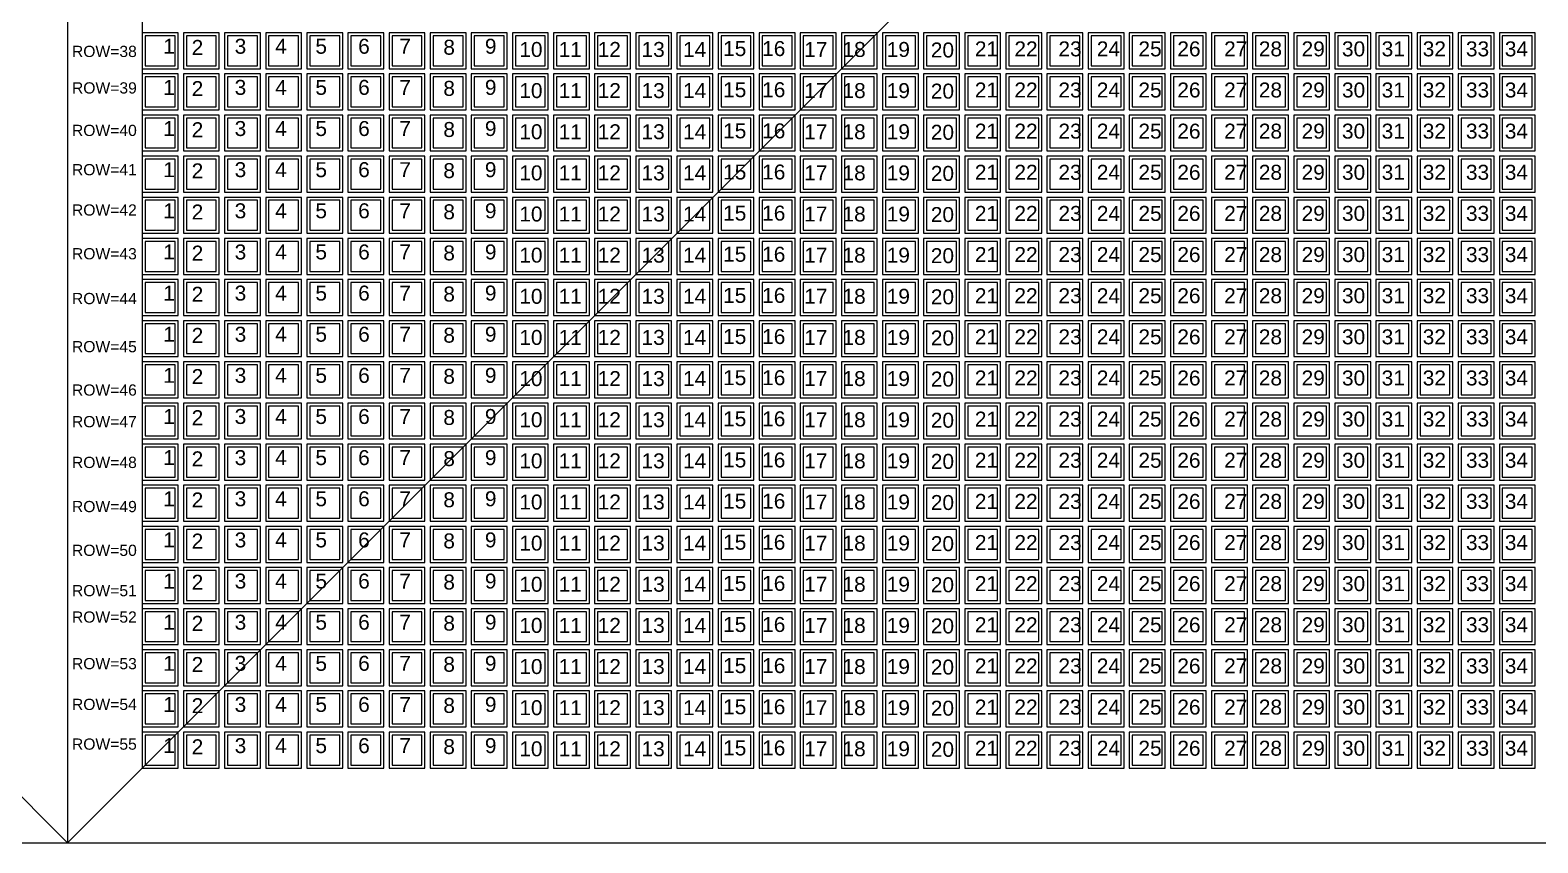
# Model space of a CAD drawing. Header units: inches. Extents: x 0 to 907042749, y -2200 to 1199479692.
# Drawn here: x 907002575 to 907022740, y 1199391403 to 1199402268 of the extents above; entities that cross this region are included whole.
import ezdxf

# ---------------------------------------------------------------- set-up
doc = ezdxf.new("R2010")
doc.units = ezdxf.units.IN
doc.header["$MEASUREMENT"] = 0
doc.styles.get("Standard").update_dxf_attribs({"font": 'arial.ttf'})

# ---------------------------------------------------------------- blocks, each defined once
blk = doc.blocks.new('Formwork')
blk.add_lwpolyline([(240, 240), (-240, 240), (-240, -240), (240, -240)], close=True)
blk.add_lwpolyline([(200, 200), (-200, 200), (-200, -200), (200, -200), (200, 200)])
blk = doc.blocks.new('*U66')
at = {"layer": 'Defpoints'}
blk.add_blockref('Formwork', (0, 0), dxfattribs=at)
blk = doc.blocks.new('*U65')
at = {"color": 0, "linetype": 'ByBlock', "lineweight": -2, "transparency": 16777216}
for p in [(0, 9350), (550, 9350), (1100, 9350), (1650, 9350), (2200, 9350), (2750, 9350), (3300, 9350), (3850, 9350), (4400, 9350), (4950, 9350), (5500, 9350), (6050, 9350), (6600, 9350), (7150, 9350), (7700, 9350), (8250, 9350), (8800, 9350), (9350, 9350), (9900, 9350), (10450, 9350), (11000, 9350), (11550, 9350), (12100, 9350), (12650, 9350), (13200, 9350), (13750, 9350), (14300, 9350), (14850, 9350), (15400, 9350), (15950, 9350), (16500, 9350), (17050, 9350), (17600, 9350), (18150, 9350), (0, 8800), (550, 8800), (1100, 8800), (1650, 8800), (2200, 8800), (2750, 8800), (3300, 8800), (3850, 8800), (4400, 8800), (4950, 8800), (5500, 8800), (6050, 8800), (6600, 8800), (7150, 8800), (7700, 8800), (8250, 8800), (8800, 8800), (9350, 8800), (9900, 8800), (10450, 8800), (11000, 8800), (11550, 8800), (12100, 8800), (12650, 8800), (13200, 8800), (13750, 8800), (14300, 8800), (14850, 8800), (15400, 8800), (15950, 8800), (16500, 8800), (17050, 8800), (17600, 8800), (18150, 8800), (0, 8250), (550, 8250), (1100, 8250), (1650, 8250), (2200, 8250), (2750, 8250), (3300, 8250), (3850, 8250), (4400, 8250), (4950, 8250), (5500, 8250), (6050, 8250), (6600, 8250), (7150, 8250), (7700, 8250), (8250, 8250), (8800, 8250), (9350, 8250), (9900, 8250), (10450, 8250), (11000, 8250), (11550, 8250), (12100, 8250), (12650, 8250), (13200, 8250), (13750, 8250), (14300, 8250), (14850, 8250), (15400, 8250), (15950, 8250), (16500, 8250), (17050, 8250), (17600, 8250), (18150, 8250), (0, 7700), (550, 7700), (1100, 7700), (1650, 7700), (2200, 7700), (2750, 7700), (3300, 7700), (3850, 7700), (4400, 7700), (4950, 7700), (5500, 7700), (6050, 7700), (6600, 7700), (7150, 7700), (7700, 7700), (8250, 7700), (8800, 7700), (9350, 7700), (9900, 7700), (10450, 7700), (11000, 7700), (11550, 7700), (12100, 7700), (12650, 7700), (13200, 7700), (13750, 7700), (14300, 7700), (14850, 7700), (15400, 7700), (15950, 7700), (16500, 7700), (17050, 7700), (17600, 7700), (18150, 7700), (0, 7150), (550, 7150), (1100, 7150), (1650, 7150), (2200, 7150), (2750, 7150), (3300, 7150), (3850, 7150), (4400, 7150), (4950, 7150), (5500, 7150), (6050, 7150), (6600, 7150), (7150, 7150), (7700, 7150), (8250, 7150), (8800, 7150), (9350, 7150), (9900, 7150), (10450, 7150), (11000, 7150), (11550, 7150), (12100, 7150), (12650, 7150), (13200, 7150), (13750, 7150), (14300, 7150), (14850, 7150), (15400, 7150), (15950, 7150), (16500, 7150), (17050, 7150), (17600, 7150), (18150, 7150), (0, 6600), (550, 6600), (1100, 6600), (1650, 6600), (2200, 6600), (2750, 6600), (3300, 6600), (3850, 6600), (4400, 6600), (4950, 6600), (5500, 6600), (6050, 6600), (6600, 6600), (7150, 6600), (7700, 6600), (8250, 6600), (8800, 6600), (9350, 6600), (9900, 6600), (10450, 6600), (11000, 6600), (11550, 6600), (12100, 6600), (12650, 6600), (13200, 6600), (13750, 6600), (14300, 6600), (14850, 6600), (15400, 6600), (15950, 6600), (16500, 6600), (17050, 6600), (17600, 6600), (18150, 6600), (0, 6050), (550, 6050), (1100, 6050), (1650, 6050), (2200, 6050), (2750, 6050), (3300, 6050), (3850, 6050), (4400, 6050), (4950, 6050), (5500, 6050), (6050, 6050), (6600, 6050), (7150, 6050), (7700, 6050), (8250, 6050), (8800, 6050), (9350, 6050), (9900, 6050), (10450, 6050), (11000, 6050), (11550, 6050), (12100, 6050), (12650, 6050), (13200, 6050), (13750, 6050), (14300, 6050), (14850, 6050), (15400, 6050), (15950, 6050), (16500, 6050), (17050, 6050), (17600, 6050), (18150, 6050), (0, 5500), (550, 5500), (1100, 5500), (1650, 5500), (2200, 5500), (2750, 5500), (3300, 5500), (3850, 5500), (4400, 5500), (4950, 5500), (5500, 5500), (6050, 5500), (6600, 5500), (7150, 5500), (7700, 5500), (8250, 5500), (8800, 5500), (9350, 5500), (9900, 5500), (10450, 5500), (11000, 5500), (11550, 5500), (12100, 5500), (12650, 5500), (13200, 5500), (13750, 5500), (14300, 5500), (14850, 5500), (15400, 5500), (15950, 5500), (16500, 5500), (17050, 5500), (17600, 5500), (18150, 5500), (0, 4950), (550, 4950), (1100, 4950), (1650, 4950), (2200, 4950), (2750, 4950), (3300, 4950), (3850, 4950), (4400, 4950), (4950, 4950), (5500, 4950), (6050, 4950), (6600, 4950), (7150, 4950), (7700, 4950), (8250, 4950), (8800, 4950), (9350, 4950), (9900, 4950), (10450, 4950), (11000, 4950), (11550, 4950), (12100, 4950), (12650, 4950), (13200, 4950), (13750, 4950), (14300, 4950), (14850, 4950), (15400, 4950), (15950, 4950), (16500, 4950), (17050, 4950), (17600, 4950), (18150, 4950), (0, 4400), (550, 4400), (1100, 4400), (1650, 4400), (2200, 4400), (2750, 4400), (3300, 4400), (3850, 4400), (4400, 4400), (4950, 4400), (5500, 4400), (6050, 4400), (6600, 4400), (7150, 4400), (7700, 4400), (8250, 4400), (8800, 4400), (9350, 4400), (9900, 4400), (10450, 4400), (11000, 4400), (11550, 4400), (12100, 4400), (12650, 4400), (13200, 4400), (13750, 4400), (14300, 4400), (14850, 4400), (15400, 4400), (15950, 4400), (16500, 4400), (17050, 4400), (17600, 4400), (18150, 4400), (0, 3850), (550, 3850), (1100, 3850), (1650, 3850), (2200, 3850), (2750, 3850), (3300, 3850), (3850, 3850), (4400, 3850), (4950, 3850), (5500, 3850), (6050, 3850), (6600, 3850), (7150, 3850), (7700, 3850), (8250, 3850), (8800, 3850), (9350, 3850), (9900, 3850), (10450, 3850), (11000, 3850), (11550, 3850), (12100, 3850), (12650, 3850), (13200, 3850), (13750, 3850), (14300, 3850), (14850, 3850), (15400, 3850), (15950, 3850), (16500, 3850), (17050, 3850), (17600, 3850), (18150, 3850), (0, 3300), (550, 3300), (1100, 3300), (1650, 3300), (2200, 3300), (2750, 3300), (3300, 3300), (3850, 3300), (4400, 3300), (4950, 3300), (5500, 3300), (6050, 3300), (6600, 3300), (7150, 3300), (7700, 3300), (8250, 3300), (8800, 3300), (9350, 3300), (9900, 3300), (10450, 3300), (11000, 3300), (11550, 3300), (12100, 3300), (12650, 3300), (13200, 3300), (13750, 3300), (14300, 3300), (14850, 3300), (15400, 3300), (15950, 3300), (16500, 3300), (17050, 3300), (17600, 3300), (18150, 3300), (0, 2750), (550, 2750), (1100, 2750), (1650, 2750), (2200, 2750), (2750, 2750), (3300, 2750), (3850, 2750), (4400, 2750), (4950, 2750), (5500, 2750), (6050, 2750), (6600, 2750), (7150, 2750), (7700, 2750), (8250, 2750), (8800, 2750), (9350, 2750), (9900, 2750), (10450, 2750), (11000, 2750), (11550, 2750), (12100, 2750), (12650, 2750), (13200, 2750), (13750, 2750), (14300, 2750), (14850, 2750), (15400, 2750), (15950, 2750), (16500, 2750), (17050, 2750), (17600, 2750), (18150, 2750), (0, 2200), (550, 2200), (1100, 2200), (1650, 2200), (2200, 2200), (2750, 2200), (3300, 2200), (3850, 2200), (4400, 2200), (4950, 2200), (5500, 2200), (6050, 2200), (6600, 2200), (7150, 2200), (7700, 2200), (8250, 2200), (8800, 2200), (9350, 2200), (9900, 2200), (10450, 2200), (11000, 2200), (11550, 2200), (12100, 2200), (12650, 2200), (13200, 2200), (13750, 2200), (14300, 2200), (14850, 2200), (15400, 2200), (15950, 2200), (16500, 2200), (17050, 2200), (17600, 2200), (18150, 2200), (0, 1650), (550, 1650), (1100, 1650), (1650, 1650), (2200, 1650), (2750, 1650), (3300, 1650), (3850, 1650), (4400, 1650), (4950, 1650), (5500, 1650), (6050, 1650), (6600, 1650), (7150, 1650), (7700, 1650), (8250, 1650), (8800, 1650), (9350, 1650), (9900, 1650), (10450, 1650), (11000, 1650), (11550, 1650), (12100, 1650), (12650, 1650), (13200, 1650), (13750, 1650), (14300, 1650), (14850, 1650), (15400, 1650), (15950, 1650), (16500, 1650), (17050, 1650), (17600, 1650), (18150, 1650), (0, 1100), (550, 1100), (1100, 1100), (1650, 1100), (2200, 1100), (2750, 1100), (3300, 1100), (3850, 1100), (4400, 1100), (4950, 1100), (5500, 1100), (6050, 1100), (6600, 1100), (7150, 1100), (7700, 1100), (8250, 1100), (8800, 1100), (9350, 1100), (9900, 1100), (10450, 1100), (11000, 1100), (11550, 1100), (12100, 1100), (12650, 1100), (13200, 1100), (13750, 1100), (14300, 1100), (14850, 1100), (15400, 1100), (15950, 1100), (16500, 1100), (17050, 1100), (17600, 1100), (18150, 1100), (0, 550), (550, 550), (1100, 550), (1650, 550), (2200, 550), (2750, 550), (3300, 550), (3850, 550), (4400, 550), (4950, 550), (5500, 550), (6050, 550), (6600, 550), (7150, 550), (7700, 550), (8250, 550), (8800, 550), (9350, 550), (9900, 550), (10450, 550), (11000, 550), (11550, 550), (12100, 550), (12650, 550), (13200, 550), (13750, 550), (14300, 550), (14850, 550), (15400, 550), (15950, 550), (16500, 550), (17050, 550), (17600, 550), (18150, 550), (0, 0), (550, 0), (1100, 0), (1650, 0), (2200, 0), (2750, 0), (3300, 0), (3850, 0), (4400, 0), (4950, 0), (5500, 0), (6050, 0), (6600, 0), (7150, 0), (7700, 0), (8250, 0), (8800, 0), (9350, 0), (9900, 0), (10450, 0), (11000, 0), (11550, 0), (12100, 0), (12650, 0), (13200, 0), (13750, 0), (14300, 0), (14850, 0), (15400, 0), (15950, 0), (16500, 0), (17050, 0), (17600, 0), (18150, 0)]:
    blk.add_blockref('*U66', p, dxfattribs=at)
blk = doc.blocks.new('Casting_yard_type_2')
for p, q in [((-16090, 16090), (-16090, -16090)), ((-16090, 16090), (16090, -16090)), ((16090, 16090), (-16090, -16090)), ((16090, 16090), (16090, -16090)), ((-15090, 15090), (-15090, -15050)), ((-16090, -16090), (16090, -16090))]:
    blk.add_line(p, q)
blk.add_blockref('*U65', (-14850, -14850))
for s, height, p in [('ROW=38', 150, (-16031, -5584)), ('1', 200, (-14810, -5540)), ('2', 200, (-14430, -5556)), ('3', 200, (-13855, -5540)), ('4', 200, (-13313, -5540)), ('5', 200, (-12775, -5540)), ('6', 200, (-12203, -5540)), ('7', 200, (-11653, -5540)), ('8', 200, (-11064, -5553)), ('9', 200, (-10508, -5540)), ('10', 200, (-10048, -5583)), ('11', 200, (-9522, -5583)), ('12', 200, (-9000, -5583)), ('13', 200, (-8413, -5583)), ('14', 200, (-7858, -5583)), ('15', 200, (-7322, -5571)), ('16', 200, (-6800, -5571)), ('17', 200, (-6237, -5583)), ('18', 200, (-5725, -5583)), ('19', 200, (-5134, -5583)), ('20', 200, (-4544, -5590)), ('21', 200, (-3955, -5575)), ('22', 200, (-3426, -5575)), ('23', 200, (-2837, -5575)), ('24', 200, (-2324, -5575)), ('25', 200, (-1767, -5575)), ('26', 200, (-1247, -5575)), ('27', 200, (-621, -5575)), ('28', 200, (-157, -5575)), ('29', 200, (415, -5575)), ('30', 200, (955, -5575)), ('31', 200, (1486, -5575)), ('32', 200, (2035, -5575)), ('33', 200, (2613, -5575)), ('34', 200, (3133, -5575)), ('ROW=39', 150, (-16031, -6072)), ('1', 200, (-14810, -6090)), ('2', 200, (-14430, -6106)), ('3', 200, (-13855, -6090)), ('4', 200, (-13313, -6090)), ('5', 200, (-12775, -6090)), ('6', 200, (-12203, -6090)), ('7', 200, (-11653, -6090)), ('8', 200, (-11064, -6103)), ('9', 200, (-10508, -6090)), ('10', 200, (-10048, -6133)), ('11', 200, (-9522, -6133)), ('12', 200, (-9000, -6133)), ('13', 200, (-8413, -6133)), ('14', 200, (-7858, -6133)), ('15', 200, (-7322, -6121)), ('16', 200, (-6800, -6121)), ('17', 200, (-6237, -6133)), ('18', 200, (-5725, -6133)), ('19', 200, (-5134, -6133)), ('20', 200, (-4544, -6140)), ('21', 200, (-3955, -6125)), ('22', 200, (-3426, -6125)), ('23', 200, (-2837, -6125)), ('24', 200, (-2324, -6125)), ('25', 200, (-1767, -6125)), ('26', 200, (-1247, -6125)), ('27', 200, (-621, -6125)), ('28', 200, (-157, -6125)), ('29', 200, (415, -6125)), ('30', 200, (955, -6125)), ('31', 200, (1486, -6125)), ('32', 200, (2035, -6125)), ('33', 200, (2613, -6125)), ('34', 200, (3133, -6125)), ('1', 200, (-14810, -6640)), ('3', 200, (-13855, -6640)), ('4', 200, (-13313, -6640)), ('5', 200, (-12775, -6640)), ('6', 200, (-12203, -6640)), ('7', 200, (-11653, -6640)), ('8', 200, (-11064, -6653)), ('9', 200, (-10508, -6640)), ('ROW=40', 150, (-16031, -6640)), ('2', 200, (-14430, -6656)), ('10', 200, (-10048, -6683)), ('11', 200, (-9522, -6683)), ('12', 200, (-9000, -6683)), ('13', 200, (-8413, -6683)), ('14', 200, (-7858, -6683)), ('15', 200, (-7322, -6671)), ('16', 200, (-6800, -6671)), ('17', 200, (-6237, -6683)), ('18', 200, (-5725, -6683)), ('19', 200, (-5134, -6683)), ('20', 200, (-4544, -6690)), ('21', 200, (-3955, -6675)), ('22', 200, (-3426, -6675)), ('23', 200, (-2837, -6675)), ('24', 200, (-2324, -6675)), ('25', 200, (-1767, -6675)), ('26', 200, (-1247, -6675)), ('27', 200, (-621, -6675)), ('28', 200, (-157, -6675)), ('29', 200, (415, -6675)), ('30', 200, (955, -6675)), ('31', 200, (1486, -6675)), ('32', 200, (2035, -6675)), ('33', 200, (2613, -6675)), ('34', 200, (3133, -6675)), ('ROW=41', 150, (-16031, -7165)), ('1', 200, (-14810, -7190)), ('2', 200, (-14430, -7206)), ('3', 200, (-13855, -7190)), ('4', 200, (-13313, -7190)), ('5', 200, (-12775, -7190)), ('6', 200, (-12203, -7190)), ('7', 200, (-11653, -7190)), ('8', 200, (-11064, -7203)), ('9', 200, (-10508, -7190)), ('10', 200, (-10048, -7233)), ('11', 200, (-9522, -7233)), ('12', 200, (-9000, -7233)), ('13', 200, (-8413, -7233)), ('14', 200, (-7858, -7233)), ('15', 200, (-7322, -7221)), ('16', 200, (-6800, -7221)), ('17', 200, (-6237, -7233)), ('18', 200, (-5725, -7233)), ('19', 200, (-5134, -7233)), ('20', 200, (-4544, -7240)), ('21', 200, (-3955, -7225)), ('22', 200, (-3426, -7225)), ('23', 200, (-2837, -7225)), ('24', 200, (-2324, -7225)), ('25', 200, (-1767, -7225)), ('26', 200, (-1247, -7225)), ('27', 200, (-621, -7225)), ('28', 200, (-157, -7225)), ('29', 200, (415, -7225)), ('30', 200, (955, -7225)), ('31', 200, (1486, -7225)), ('32', 200, (2035, -7225)), ('33', 200, (2613, -7225)), ('34', 200, (3133, -7225)), ('ROW=42', 150, (-16031, -7704)), ('1', 200, (-14810, -7740)), ('2', 200, (-14430, -7756)), ('3', 200, (-13855, -7740)), ('4', 200, (-13313, -7740)), ('5', 200, (-12775, -7740)), ('6', 200, (-12203, -7740)), ('7', 200, (-11653, -7740)), ('8', 200, (-11064, -7753)), ('9', 200, (-10508, -7740)), ('10', 200, (-10048, -7783)), ('11', 200, (-9522, -7783)), ('12', 200, (-9000, -7783)), ('13', 200, (-8413, -7783)), ('14', 200, (-7858, -7783)), ('15', 200, (-7322, -7771)), ('16', 200, (-6800, -7771)), ('17', 200, (-6237, -7783)), ('18', 200, (-5725, -7783)), ('19', 200, (-5134, -7783)), ('20', 200, (-4544, -7790)), ('21', 200, (-3955, -7775)), ('22', 200, (-3426, -7775)), ('23', 200, (-2837, -7775)), ('24', 200, (-2324, -7775)), ('25', 200, (-1767, -7775)), ('26', 200, (-1247, -7775)), ('27', 200, (-621, -7775)), ('28', 200, (-157, -7775)), ('29', 200, (415, -7775)), ('30', 200, (955, -7775)), ('31', 200, (1486, -7775)), ('32', 200, (2035, -7775)), ('33', 200, (2613, -7775)), ('34', 200, (3133, -7775)), ('ROW=43', 150, (-16031, -8289)), ('1', 200, (-14810, -8290)), ('2', 200, (-14430, -8306)), ('3', 200, (-13855, -8290)), ('4', 200, (-13313, -8290)), ('5', 200, (-12775, -8290)), ('6', 200, (-12203, -8290)), ('7', 200, (-11653, -8290)), ('8', 200, (-11064, -8303)), ('9', 200, (-10508, -8290)), ('10', 200, (-10048, -8333)), ('11', 200, (-9522, -8333)), ('12', 200, (-9000, -8333)), ('13', 200, (-8413, -8333)), ('14', 200, (-7858, -8333)), ('15', 200, (-7322, -8321)), ('16', 200, (-6800, -8321)), ('17', 200, (-6237, -8333)), ('18', 200, (-5725, -8333)), ('19', 200, (-5134, -8333)), ('20', 200, (-4544, -8340)), ('21', 200, (-3955, -8325)), ('22', 200, (-3426, -8325)), ('23', 200, (-2837, -8325)), ('24', 200, (-2324, -8325)), ('25', 200, (-1767, -8325)), ('26', 200, (-1247, -8325)), ('27', 200, (-621, -8325)), ('28', 200, (-157, -8325)), ('29', 200, (415, -8325)), ('30', 200, (955, -8325)), ('31', 200, (1486, -8325)), ('32', 200, (2035, -8325)), ('33', 200, (2613, -8325)), ('34', 200, (3133, -8325)), ('1', 200, (-14810, -8840)), ('2', 200, (-14430, -8856)), ('3', 200, (-13855, -8840)), ('4', 200, (-13313, -8840)), ('5', 200, (-12775, -8840)), ('6', 200, (-12203, -8840)), ('7', 200, (-11653, -8840)), ('8', 200, (-11064, -8853)), ('9', 200, (-10508, -8840)), ('15', 200, (-7322, -8871)), ('16', 200, (-6800, -8871)), ('ROW=44', 150, (-16031, -8888)), ('10', 200, (-10048, -8883)), ('11', 200, (-9522, -8883)), ('12', 200, (-9000, -8883)), ('13', 200, (-8413, -8883)), ('14', 200, (-7858, -8883)), ('17', 200, (-6237, -8883)), ('18', 200, (-5725, -8883)), ('19', 200, (-5134, -8883)), ('20', 200, (-4544, -8890)), ('21', 200, (-3955, -8875)), ('22', 200, (-3426, -8875)), ('23', 200, (-2837, -8875)), ('24', 200, (-2324, -8875)), ('25', 200, (-1767, -8875)), ('26', 200, (-1247, -8875)), ('27', 200, (-621, -8875)), ('28', 200, (-157, -8875)), ('29', 200, (415, -8875)), ('30', 200, (955, -8875)), ('31', 200, (1486, -8875)), ('32', 200, (2035, -8875)), ('33', 200, (2613, -8875)), ('34', 200, (3133, -8875)), ('1', 200, (-14810, -9390)), ('2', 200, (-14430, -9406)), ('3', 200, (-13855, -9390)), ('4', 200, (-13313, -9390)), ('5', 200, (-12775, -9390)), ('6', 200, (-12203, -9390)), ('7', 200, (-11653, -9390)), ('8', 200, (-11064, -9403)), ('9', 200, (-10508, -9390)), ('10', 200, (-10048, -9433)), ('11', 200, (-9522, -9433)), ('12', 200, (-9000, -9433)), ('13', 200, (-8413, -9433)), ('14', 200, (-7858, -9433)), ('15', 200, (-7322, -9421)), ('16', 200, (-6800, -9421)), ('17', 200, (-6237, -9433)), ('18', 200, (-5725, -9433)), ('19', 200, (-5134, -9433)), ('20', 200, (-4544, -9440)), ('21', 200, (-3955, -9425)), ('22', 200, (-3426, -9425)), ('23', 200, (-2837, -9425)), ('24', 200, (-2324, -9425)), ('25', 200, (-1767, -9425)), ('26', 200, (-1247, -9425)), ('27', 200, (-621, -9425)), ('28', 200, (-157, -9425)), ('29', 200, (415, -9425)), ('30', 200, (955, -9425)), ('31', 200, (1486, -9425)), ('32', 200, (2035, -9425)), ('33', 200, (2613, -9425)), ('34', 200, (3133, -9425)), ('ROW=45', 150, (-16031, -9531)), ('1', 200, (-14810, -9940)), ('2', 200, (-14430, -9956)), ('3', 200, (-13855, -9940)), ('4', 200, (-13313, -9940)), ('5', 200, (-12775, -9940)), ('6', 200, (-12203, -9940)), ('7', 200, (-11653, -9940)), ('8', 200, (-11064, -9953)), ('9', 200, (-10508, -9940)), ('10', 200, (-10048, -9983)), ('11', 200, (-9522, -9983)), ('12', 200, (-9000, -9983)), ('13', 200, (-8413, -9983)), ('14', 200, (-7858, -9983)), ('15', 200, (-7322, -9971)), ('16', 200, (-6800, -9971)), ('17', 200, (-6237, -9983)), ('18', 200, (-5725, -9983)), ('19', 200, (-5134, -9983)), ('20', 200, (-4544, -9990)), ('21', 200, (-3955, -9975)), ('22', 200, (-3426, -9975)), ('23', 200, (-2837, -9975)), ('24', 200, (-2324, -9975)), ('25', 200, (-1767, -9975)), ('26', 200, (-1247, -9975)), ('27', 200, (-621, -9975)), ('28', 200, (-157, -9975)), ('29', 200, (415, -9975)), ('30', 200, (955, -9975)), ('31', 200, (1486, -9975)), ('32', 200, (2035, -9975)), ('33', 200, (2613, -9975)), ('34', 200, (3133, -9975)), ('ROW=46', 150, (-16031, -10111)), ('ROW=47', 150, (-16031, -10534)), ('1', 200, (-14810, -10490)), ('2', 200, (-14430, -10506)), ('3', 200, (-13855, -10490)), ('4', 200, (-13313, -10490)), ('5', 200, (-12775, -10490)), ('6', 200, (-12203, -10490)), ('7', 200, (-11653, -10490)), ('8', 200, (-11064, -10503)), ('9', 200, (-10508, -10490)), ('10', 200, (-10048, -10533)), ('11', 200, (-9522, -10533)), ('12', 200, (-9000, -10533)), ('13', 200, (-8413, -10533)), ('14', 200, (-7858, -10533)), ('15', 200, (-7322, -10521)), ('16', 200, (-6800, -10521)), ('17', 200, (-6237, -10533)), ('18', 200, (-5725, -10533)), ('19', 200, (-5134, -10533)), ('20', 200, (-4544, -10540)), ('21', 200, (-3955, -10525)), ('22', 200, (-3426, -10525)), ('23', 200, (-2837, -10525)), ('24', 200, (-2324, -10525)), ('25', 200, (-1767, -10525)), ('26', 200, (-1247, -10525)), ('27', 200, (-621, -10525)), ('28', 200, (-157, -10525)), ('29', 200, (415, -10525)), ('30', 200, (955, -10525)), ('31', 200, (1486, -10525)), ('32', 200, (2035, -10525)), ('33', 200, (2613, -10525)), ('34', 200, (3133, -10525)), ('1', 200, (-14810, -11040)), ('2', 200, (-14430, -11056)), ('3', 200, (-13855, -11040)), ('4', 200, (-13313, -11040)), ('5', 200, (-12775, -11040)), ('6', 200, (-12203, -11040)), ('7', 200, (-11653, -11040)), ('8', 200, (-11064, -11053)), ('9', 200, (-10508, -11040)), ('10', 200, (-10048, -11083)), ('11', 200, (-9522, -11083)), ('12', 200, (-9000, -11083)), ('13', 200, (-8413, -11083)), ('14', 200, (-7858, -11083)), ('15', 200, (-7322, -11071)), ('16', 200, (-6800, -11071)), ('17', 200, (-6237, -11083)), ('18', 200, (-5725, -11083)), ('19', 200, (-5134, -11083)), ('20', 200, (-4544, -11090)), ('21', 200, (-3955, -11075)), ('22', 200, (-3426, -11075)), ('23', 200, (-2837, -11075)), ('24', 200, (-2324, -11075)), ('25', 200, (-1767, -11075)), ('26', 200, (-1247, -11075)), ('27', 200, (-621, -11075)), ('28', 200, (-157, -11075)), ('29', 200, (415, -11075)), ('30', 200, (955, -11075)), ('31', 200, (1486, -11075)), ('32', 200, (2035, -11075)), ('33', 200, (2613, -11075)), ('34', 200, (3133, -11075)), ('ROW=48', 150, (-16031, -11079)), ('1', 200, (-14810, -11590)), ('2', 200, (-14430, -11606)), ('3', 200, (-13855, -11590)), ('4', 200, (-13313, -11590)), ('5', 200, (-12775, -11590)), ('6', 200, (-12203, -11590)), ('7', 200, (-11653, -11590)), ('8', 200, (-11064, -11603)), ('9', 200, (-10508, -11590)), ('10', 200, (-10048, -11633)), ('11', 200, (-9522, -11633)), ('12', 200, (-9000, -11633)), ('13', 200, (-8413, -11633)), ('14', 200, (-7858, -11633)), ('15', 200, (-7322, -11621)), ('16', 200, (-6800, -11621)), ('17', 200, (-6237, -11633)), ('18', 200, (-5725, -11633)), ('19', 200, (-5134, -11633)), ('20', 200, (-4544, -11640)), ('21', 200, (-3955, -11625)), ('22', 200, (-3426, -11625)), ('23', 200, (-2837, -11625)), ('24', 200, (-2324, -11625)), ('25', 200, (-1767, -11625)), ('26', 200, (-1247, -11625)), ('27', 200, (-621, -11625)), ('28', 200, (-157, -11625)), ('29', 200, (415, -11625)), ('30', 200, (955, -11625)), ('31', 200, (1486, -11625)), ('32', 200, (2035, -11625)), ('33', 200, (2613, -11625)), ('34', 200, (3133, -11625)), ('ROW=49', 150, (-16031, -11669)), ('1', 200, (-14810, -12140)), ('2', 200, (-14430, -12156)), ('3', 200, (-13855, -12140)), ('4', 200, (-13313, -12140)), ('5', 200, (-12775, -12140)), ('6', 200, (-12203, -12140)), ('7', 200, (-11653, -12140)), ('8', 200, (-11064, -12153)), ('9', 200, (-10508, -12140)), ('10', 200, (-10048, -12183)), ('11', 200, (-9522, -12183)), ('12', 200, (-9000, -12183)), ('13', 200, (-8413, -12183)), ('14', 200, (-7858, -12183)), ('15', 200, (-7322, -12171)), ('16', 200, (-6800, -12171)), ('17', 200, (-6237, -12183)), ('18', 200, (-5725, -12183)), ('19', 200, (-5134, -12183)), ('20', 200, (-4544, -12190)), ('21', 200, (-3955, -12175)), ('22', 200, (-3426, -12175)), ('23', 200, (-2837, -12175)), ('24', 200, (-2324, -12175)), ('25', 200, (-1767, -12175)), ('26', 200, (-1247, -12175)), ('27', 200, (-621, -12175)), ('28', 200, (-157, -12175)), ('29', 200, (415, -12175)), ('30', 200, (955, -12175)), ('31', 200, (1486, -12175)), ('32', 200, (2035, -12175)), ('33', 200, (2613, -12175)), ('34', 200, (3133, -12175)), ('ROW=50', 150, (-16031, -12254)), ('1', 200, (-14810, -12690)), ('3', 200, (-13855, -12690)), ('4', 200, (-13313, -12690)), ('5', 200, (-12775, -12690)), ('6', 200, (-12203, -12690)), ('7', 200, (-11653, -12690)), ('8', 200, (-11064, -12703)), ('9', 200, (-10508, -12690)), ('ROW=51', 150, (-16031, -12793)), ('2', 200, (-14430, -12706)), ('10', 200, (-10048, -12733)), ('11', 200, (-9522, -12733)), ('12', 200, (-9000, -12733)), ('13', 200, (-8413, -12733)), ('14', 200, (-7858, -12733)), ('15', 200, (-7322, -12721)), ('16', 200, (-6800, -12721)), ('17', 200, (-6237, -12733)), ('18', 200, (-5725, -12733)), ('19', 200, (-5134, -12733)), ('20', 200, (-4544, -12740)), ('21', 200, (-3955, -12725)), ('22', 200, (-3426, -12725)), ('23', 200, (-2837, -12725)), ('24', 200, (-2324, -12725)), ('25', 200, (-1767, -12725)), ('26', 200, (-1247, -12725)), ('27', 200, (-621, -12725)), ('28', 200, (-157, -12725)), ('29', 200, (415, -12725)), ('30', 200, (955, -12725)), ('31', 200, (1486, -12725)), ('32', 200, (2035, -12725)), ('33', 200, (2613, -12725)), ('34', 200, (3133, -12725)), ('ROW=52', 150, (-16031, -13146)), ('1', 200, (-14810, -13240)), ('2', 200, (-14430, -13256)), ('3', 200, (-13855, -13240)), ('4', 200, (-13313, -13240)), ('5', 200, (-12775, -13240)), ('6', 200, (-12203, -13240)), ('7', 200, (-11653, -13240)), ('8', 200, (-11064, -13253)), ('9', 200, (-10508, -13240)), ('10', 200, (-10048, -13283)), ('11', 200, (-9522, -13283)), ('12', 200, (-9000, -13283)), ('13', 200, (-8413, -13283)), ('14', 200, (-7858, -13283)), ('15', 200, (-7322, -13271)), ('16', 200, (-6800, -13271)), ('17', 200, (-6237, -13283)), ('18', 200, (-5725, -13283)), ('19', 200, (-5134, -13283)), ('20', 200, (-4544, -13290)), ('21', 200, (-3955, -13275)), ('22', 200, (-3426, -13275)), ('23', 200, (-2837, -13275)), ('24', 200, (-2324, -13275)), ('25', 200, (-1767, -13275)), ('26', 200, (-1247, -13275)), ('27', 200, (-621, -13275)), ('28', 200, (-157, -13275)), ('29', 200, (415, -13275)), ('30', 200, (955, -13275)), ('31', 200, (1486, -13275)), ('32', 200, (2035, -13275)), ('33', 200, (2613, -13275)), ('34', 200, (3133, -13275)), ('ROW=53', 150, (-16031, -13769)), ('1', 200, (-14810, -13790)), ('2', 200, (-14430, -13806)), ('3', 200, (-13855, -13790)), ('4', 200, (-13313, -13790)), ('5', 200, (-12775, -13790)), ('6', 200, (-12203, -13790)), ('7', 200, (-11653, -13790)), ('8', 200, (-11064, -13803)), ('9', 200, (-10508, -13790)), ('10', 200, (-10048, -13833)), ('11', 200, (-9522, -13833)), ('12', 200, (-9000, -13833)), ('13', 200, (-8413, -13833)), ('14', 200, (-7858, -13833)), ('15', 200, (-7322, -13821)), ('16', 200, (-6800, -13821)), ('17', 200, (-6237, -13833)), ('18', 200, (-5725, -13833)), ('19', 200, (-5134, -13833)), ('20', 200, (-4544, -13840)), ('21', 200, (-3955, -13825)), ('22', 200, (-3426, -13825)), ('23', 200, (-2837, -13825)), ('24', 200, (-2324, -13825)), ('25', 200, (-1767, -13825)), ('26', 200, (-1247, -13825)), ('27', 200, (-621, -13825)), ('28', 200, (-157, -13825)), ('29', 200, (415, -13825)), ('30', 200, (955, -13825)), ('31', 200, (1486, -13825)), ('32', 200, (2035, -13825)), ('33', 200, (2613, -13825)), ('34', 200, (3133, -13825)), ('ROW=54', 150, (-16031, -14314)), ('1', 200, (-14810, -14340)), ('2', 200, (-14430, -14356)), ('3', 200, (-13855, -14340)), ('4', 200, (-13313, -14340)), ('5', 200, (-12775, -14340)), ('6', 200, (-12203, -14340)), ('7', 200, (-11653, -14340)), ('8', 200, (-11064, -14353)), ('9', 200, (-10508, -14340)), ('10', 200, (-10048, -14383)), ('11', 200, (-9522, -14383)), ('12', 200, (-9000, -14383)), ('13', 200, (-8413, -14383)), ('14', 200, (-7858, -14383)), ('15', 200, (-7322, -14371)), ('16', 200, (-6800, -14371)), ('17', 200, (-6237, -14383)), ('18', 200, (-5725, -14383)), ('19', 200, (-5134, -14383)), ('20', 200, (-4544, -14390)), ('21', 200, (-3955, -14375)), ('22', 200, (-3426, -14375)), ('23', 200, (-2837, -14375)), ('24', 200, (-2324, -14375)), ('25', 200, (-1767, -14375)), ('26', 200, (-1247, -14375)), ('27', 200, (-621, -14375)), ('28', 200, (-157, -14375)), ('29', 200, (415, -14375)), ('30', 200, (955, -14375)), ('31', 200, (1486, -14375)), ('32', 200, (2035, -14375)), ('33', 200, (2613, -14375)), ('34', 200, (3133, -14375)), ('ROW=55', 150, (-16031, -14845)), ('1', 200, (-14810, -14890)), ('2', 200, (-14430, -14906)), ('3', 200, (-13855, -14890)), ('4', 200, (-13313, -14890)), ('5', 200, (-12775, -14890)), ('6', 200, (-12203, -14890)), ('7', 200, (-11653, -14890)), ('8', 200, (-11064, -14903)), ('9', 200, (-10508, -14890)), ('16', 200, (-6800, -14921)), ('10', 200, (-10048, -14933)), ('11', 200, (-9522, -14933)), ('12', 200, (-9000, -14933)), ('13', 200, (-8413, -14933)), ('14', 200, (-7858, -14933)), ('15', 200, (-7322, -14921)), ('17', 200, (-6237, -14933)), ('18', 200, (-5725, -14933)), ('19', 200, (-5134, -14933)), ('20', 200, (-4544, -14940)), ('21', 200, (-3955, -14925)), ('22', 200, (-3426, -14925)), ('23', 200, (-2837, -14925)), ('24', 200, (-2324, -14925)), ('25', 200, (-1767, -14925)), ('26', 200, (-1247, -14925)), ('27', 200, (-621, -14925)), ('28', 200, (-157, -14925)), ('29', 200, (415, -14925)), ('30', 200, (955, -14925)), ('31', 200, (1486, -14925)), ('32', 200, (2035, -14925)), ('33', 200, (2613, -14925)), ('34', 200, (3133, -14925))]:
    blk.add_text(s, height=height).set_placement(p)

msp = doc.modelspace()

# ---------------------------------------------------------------- linework, layer by layer
msp.add_line((906874355.03724, 1199391403.10848), (907035068.09368, 1199391403.10848))

# ---------------------------------------------------------------- block references
for p in [(906986985.03724, 1199407493.10848), (907019165.03724, 1199407493.10848)]:
    msp.add_blockref('Casting_yard_type_2', p)

doc.saveas('drawing.dxf')
